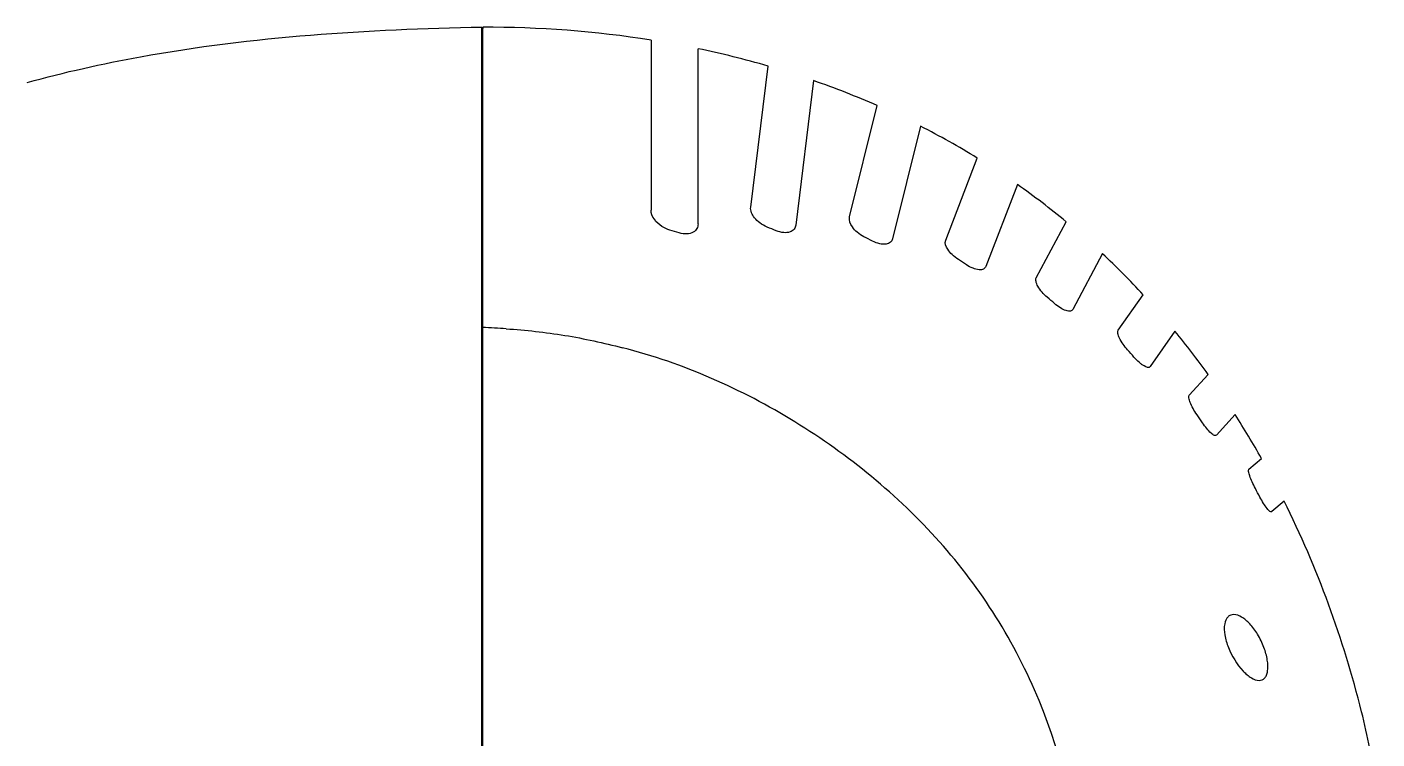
# Model space of a CAD drawing. Header units: millimetres. Extents: x 0 to 841, y 0 to 594.
# Drawn here: x 62.7 to 134.5, y 333.1 to 371 of the extents above; entities that cross this region are included whole.
import ezdxf

# ---------------------------------------------------------------- set-up
doc = ezdxf.new("R2010")
doc.units = ezdxf.units.MM
doc.header["$LTSCALE"] = 46.255
doc.layers.get('0').update_dxf_attribs({"linetype": 'CONTINUOUS'})
doc.layers.add('AXIS', color=7, linetype='CONTINUOUS')

msp = doc.modelspace()

# ---------------------------------------------------------------- linework, layer by layer
at = {"color": 7, "linetype": 'CONTINUOUS'}
for p, q in [((86.866, 331.088), (86.866, 370.967)), ((86.917, 370.417), (86.866, 370.417)), ((86.917, 370.96), (86.917, 370.886)), ((86.917, 370.658), (86.917, 370.886)), ((86.917, 370.641), (86.917, 370.658)), ((86.916, 370.262), (86.917, 370.641)), ((86.916, 370.149), (86.916, 370.262)), ((86.916, 369.852), (86.916, 370.149)), ((86.916, 365.889), (86.916, 369.852)), ((95.866, 370.27), (95.866, 361.236)), ((98.366, 360.501), (98.366, 369.813)), ((101.165, 361.392), (102.086, 368.89)), ((104.51, 368.118), (103.567, 360.439)), ((106.421, 360.867), (107.897, 366.786)), ((86.916, 359.777), (86.916, 365.889)), ((110.201, 365.692), (108.707, 359.702)), ((111.533, 359.639), (113.208, 364.002)), ((115.345, 362.594), (113.672, 358.236)), ((116.352, 357.632), (117.939, 360.615)), ((86.916, 354.992), (86.916, 359.777)), ((119.867, 358.918), (118.293, 355.957)), ((120.709, 354.843), (122.035, 356.736)), ((86.916, 354.825), (86.916, 354.992)), ((86.917, 350.735), (86.916, 354.825)), ((123.726, 354.793), (122.41, 352.914)), ((124.487, 351.39), (125.485, 352.498)), ((86.917, 350.629), (86.917, 350.735)), ((86.917, 350.523), (86.917, 350.629)), ((86.917, 343.041), (86.917, 350.523)), ((126.928, 350.364), (125.935, 349.261)), ((127.661, 347.455), (128.325, 348.032)), ((129.528, 345.766), (128.884, 345.206)), ((86.917, 341.102), (86.917, 343.041)), ((86.917, 340.946), (86.917, 341.102)), ((86.917, 339.022), (86.917, 340.946))]:
    msp.add_line(p, q, dxfattribs=at)
for centre, radius, start, end in [((88.177, 320.778), 50.082, 73.87586, 78.26132), ((89.402, 324.718), 45.954, 66.26775, 70.80624), ((90.619, 327.346), 43.056, 58.35735, 62.9493), ((91.362, 328.467), 41.711, 50.41938, 54.90112), ((82.589, 311.26), 50.95, 73.13983, 73.72646), ((82.706, 311.532), 52.488, 67.81873, 68.38351), ((83.399, 312.839), 52.659, 62.58229, 63.14095), ((88.659, 322.233), 43.329, 56.40295, 57.07955), ((90.79, 327.856), 42.547, 42.74791, 46.8899), ((91.511, 326.699), 39.249, 48.87682, 49.62519), ((85.277, 312.45), 42.574, 86.10866, 87.79361), ((89.006, 326.37), 44.871, 35.61168, 39.30503), ((92.068, 327.73), 39.1, 41.07376, 41.82742), ((87.632, 324.674), 45.255, 33.91622, 34.56795), ((84.907, 323.595), 49.823, 29.37294, 32.49878), ((83.365, 322.276), 50.751, 27.83687, 28.4159)]:
    msp.add_arc(centre, radius, start, end, dxfattribs=at)
for points, knots in [([(62.684, 368.018), (64.671, 368.565), (72.623, 370.34), (80.794, 370.851), (86.866, 370.967)], [0, 0, 0, 0, 0.253367, 1, 1, 1, 1]), ([(86.895, 365.844), (86.893, 365.425), (86.886, 363.387), (86.893, 361.349), (86.898, 359.73)], [0, 0, 0, 0, 0.205497, 1, 1, 1, 1]), ([(96.866, 360.169), (96.718, 360.212), (96.267, 360.421), (95.866, 360.887), (95.866, 361.236)], [0, 0, 0, 0, 0.307608, 1, 1, 1, 1]), ([(102.042, 360.329), (101.903, 360.384), (101.653, 360.527), (101.306, 360.854), (101.141, 361.194), (101.165, 361.392)], [0, 0, 0, 0, 0.310124, 0.585183, 1, 1, 1, 1]), ([(98.366, 360.501), (98.366, 360.416), (98.326, 360.234), (98.104, 360.02), (97.754, 359.94), (97.499, 359.98), (97.366, 360.02)], [0, 0, 0, 0, 0.197632, 0.411067, 0.67919, 1, 1, 1, 1]), ([(103.567, 360.439), (103.558, 360.361), (103.492, 360.197), (103.241, 360.041), (102.894, 360.019), (102.649, 360.084), (102.522, 360.136)], [0, 0, 0, 0, 0.187407, 0.398868, 0.672716, 1, 1, 1, 1]), ([(107.19, 359.816), (107.06, 359.882), (106.83, 360.037), (106.522, 360.361), (106.377, 360.69), (106.421, 360.867)], [0, 0, 0, 0, 0.318472, 0.598449, 1, 1, 1, 1]), ([(108.707, 359.702), (108.69, 359.634), (108.6, 359.492), (108.334, 359.401), (107.999, 359.431), (107.766, 359.52), (107.647, 359.582)], [0, 0, 0, 0, 0.174935, 0.384926, 0.665454, 1, 1, 1, 1]), ([(112.207, 358.605), (112.089, 358.681), (111.879, 358.85), (111.609, 359.168), (111.474, 359.485), (111.533, 359.639)], [0, 0, 0, 0, 0.327933, 0.614137, 1, 1, 1, 1]), ([(113.672, 358.236), (113.651, 358.179), (113.54, 358.068), (113.276, 358.049), (112.962, 358.134), (112.745, 358.251), (112.635, 358.324)], [0, 0, 0, 0, 0.158647, 0.366958, 0.655938, 1, 1, 1, 1]), ([(116.936, 356.599), (116.74, 356.766), (116.498, 357.033), (116.327, 357.408), (116.323, 357.577), (116.352, 357.632)], [0, 0, 0, 0, 0.623523, 0.846824, 1, 1, 1, 1]), ([(118.293, 355.957), (118.269, 355.911), (118.184, 355.86), (118.055, 355.863), (117.871, 355.904), (117.616, 356.034), (117.422, 356.179), (117.324, 356.265)], [0, 0, 0, 0, 0.13931, 0.231996, 0.347801, 0.645906, 1, 1, 1, 1]), ([(88.167, 354.925), (89.21, 354.854), (91.296, 354.632), (93.341, 354.173), (94.355, 353.918)], [0, 0, 0, 0, 0.499981, 1, 1, 1, 1]), ([(121.203, 353.805), (121.034, 353.994), (120.828, 354.278), (120.682, 354.639), (120.678, 354.799), (120.709, 354.843)], [0, 0, 0, 0, 0.639666, 0.862168, 1, 1, 1, 1]), ([(99.91, 294.25), (100.715, 294.471), (102.313, 294.951), (104.654, 295.844), (106.895, 296.968), (108.964, 298.389), (110.829, 300.065), (113.052, 302.557), (115.393, 306.032), (117.465, 310.609), (118.731, 315.471), (119.204, 320.471), (118.924, 327.136), (117.39, 333.732), (114.329, 339.68), (111.305, 343.696), (107.664, 347.155), (103.578, 350.068), (99.136, 352.402), (95.969, 353.498), (94.356, 353.919)], [0, 0, 0, 0, 0.031275, 0.062547, 0.093816, 0.125073, 0.15634, 0.187609, 0.250105, 0.312602, 0.375106, 0.437621, 0.500156, 0.624872, 0.687384, 0.7499, 0.812422, 0.874954, 0.937484, 1, 1, 1, 1]), ([(122.41, 352.914), (122.347, 352.823), (122.115, 352.917), (121.949, 353.034), (121.759, 353.188), (121.629, 353.322), (121.544, 353.42)], [0, 0, 0, 0, 0.315135, 0.461433, 0.62897, 1, 1, 1, 1]), ([(124.898, 350.351), (124.822, 350.461), (124.689, 350.673), (124.541, 350.978), (124.464, 351.203), (124.456, 351.355), (124.487, 351.39)], [0, 0, 0, 0, 0.351352, 0.655338, 0.877031, 1, 1, 1, 1]), ([(125.935, 349.261), (125.911, 349.234), (125.823, 349.245), (125.735, 349.302), (125.59, 349.418), (125.402, 349.626), (125.26, 349.818), (125.187, 349.926)], [0, 0, 0, 0, 0.104022, 0.194814, 0.315139, 0.629365, 1, 1, 1, 1]), ([(128.002, 346.427), (127.939, 346.543), (127.829, 346.764), (127.707, 347.067), (127.645, 347.281), (127.636, 347.402), (127.649, 347.445), (127.661, 347.455)], [0, 0, 0, 0, 0.359096, 0.668494, 0.888774, 0.957495, 1, 1, 1, 1]), ([(128.869, 345.193), (128.845, 345.172), (128.768, 345.214), (128.701, 345.281), (128.578, 345.422), (128.423, 345.653), (128.304, 345.861), (128.244, 345.975)], [0, 0, 0, 0, 0.091564, 0.182744, 0.304969, 0.624182, 1, 1, 1, 1]), ([(134.468, 330.663), (134.242, 331.972), (133.146, 337.167), (131.305, 342.206), (129.528, 345.766)], [0, 0, 0, 0, 0.250355, 1, 1, 1, 1]), ([(86.917, 332.348), (86.917, 332.903), (86.917, 335.127), (86.917, 337.352), (86.917, 339.022)], [0, 0, 0, 0, 0.24931, 1, 1, 1, 1])]:
    msp.add_open_spline(points, degree=3, knots=knots, dxfattribs=at)
msp.add_open_spline([(95.866, 370.27), (92.911, 370.738), (89.909, 370.961), (86.917, 370.96)], degree=3, dxfattribs=at)
at = {"layer": 'AXIS', "color": 7, "linetype": 'CONTINUOUS'}
for points, knots in [([(126.853, 339.73), (126.797, 339.73), (126.684, 339.712), (126.469, 339.572), (126.321, 339.18), (126.36, 338.611), (126.482, 338.196), (126.568, 337.98)], [0, 0, 0, 0, 0.082157, 0.164635, 0.367578, 0.656294, 1, 1, 1, 1]), ([(128.456, 337.98), (128.365, 338.223), (128.151, 338.668), (127.748, 339.222), (127.325, 339.6), (126.997, 339.73), (126.853, 339.73)], [0, 0, 0, 0, 0.314929, 0.595191, 0.824602, 1, 1, 1, 1]), ([(126.568, 337.98), (126.749, 337.523), (127.114, 336.917), (127.729, 336.367), (128.055, 336.23), (128.199, 336.23)], [0, 0, 0, 0, 0.595441, 0.826635, 1, 1, 1, 1]), ([(128.199, 336.23), (128.252, 336.23), (128.36, 336.248), (128.502, 336.348), (128.603, 336.515), (128.686, 336.84), (128.652, 337.35), (128.537, 337.763), (128.456, 337.98)], [0, 0, 0, 0, 0.07935, 0.159228, 0.251107, 0.363553, 0.654237, 1, 1, 1, 1])]:
    msp.add_open_spline(points, degree=3, knots=knots, dxfattribs=at)

doc.saveas('drawing.dxf')
